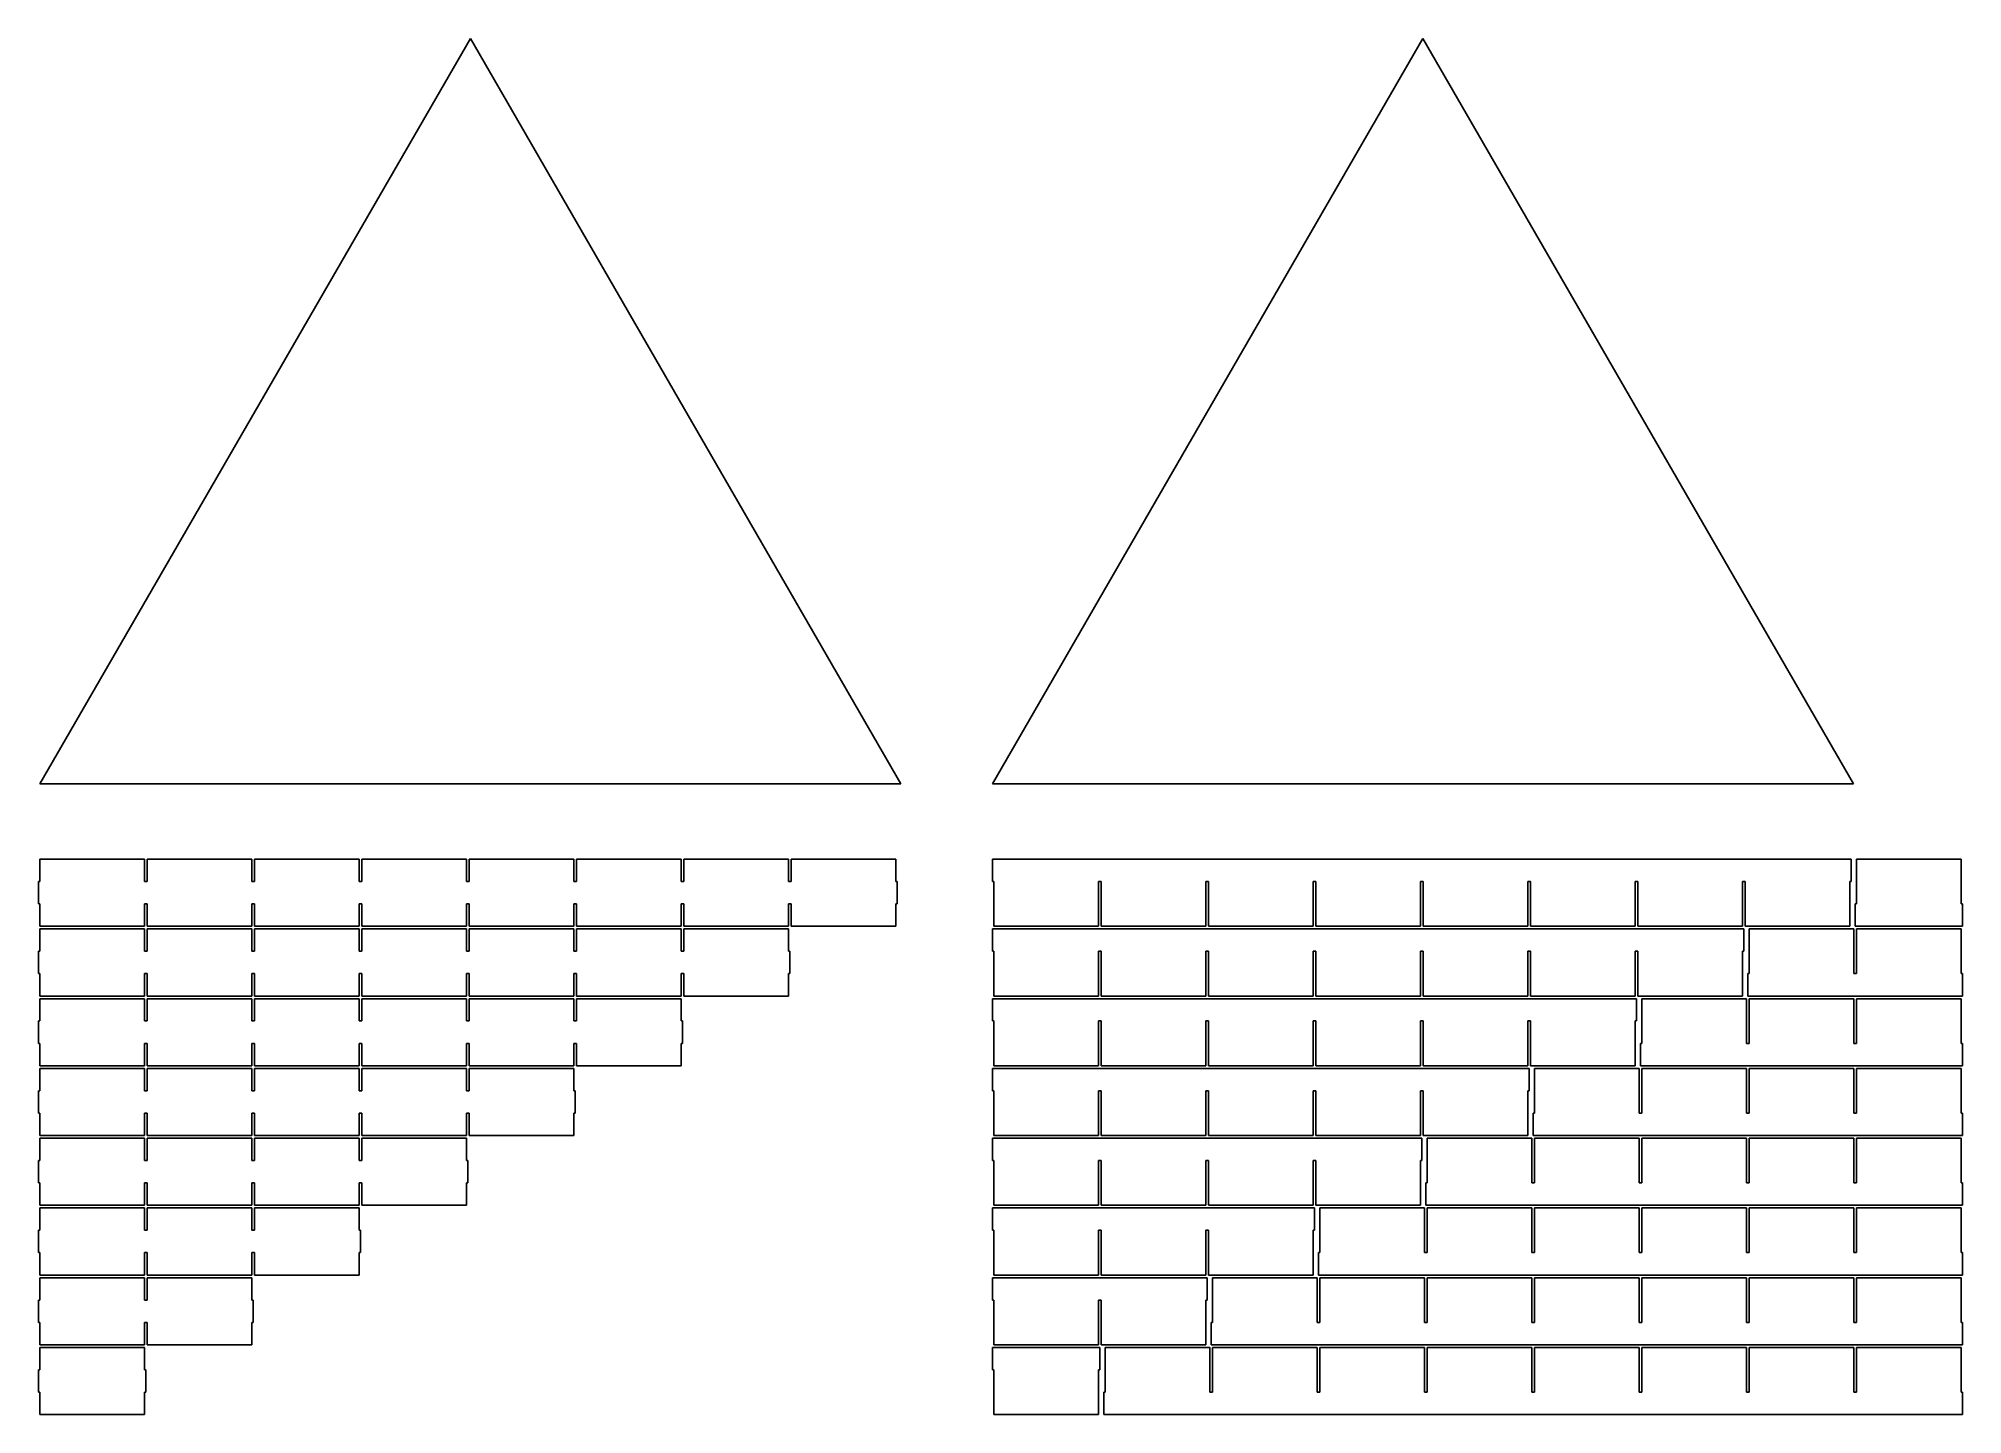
# Model space of a CAD drawing. Header units: inches. Extents: x -955 to 479, y -508 to 517.
import ezdxf

# ---------------------------------------------------------------- set-up
doc = ezdxf.new("R2010")
doc.units = ezdxf.units.IN
doc.header["$MEASUREMENT"] = 0

msp = doc.modelspace()

# ---------------------------------------------------------------- linework, layer by layer
for p, q in [((-633.5, 517.4), (-954.4, -38.3)), ((-312.7, -38.3), (-633.5, 517.4)), ((76.5, 517.4), (-244.4, -38.3)), ((397.4, -38.3), (76.5, 517.4)), ((-312.7, -38.3), (-954.4, -38.3)), ((-244.4, -38.3), (397.4, -38.3)), ((-954.4, -94.4), (-954.4, -111)), ((-876.4, -94.4), (-954.4, -94.4)), ((-876.4, -94.4), (-876.4, -111)), ((-874.4, -94.4), (-874.4, -111)), ((-874.4, -94.4), (-796.4, -94.4)), ((-796.4, -94.4), (-796.4, -111)), ((-794.4, -94.4), (-794.4, -111)), ((-716.4, -94.4), (-794.4, -94.4)), ((-716.4, -94.4), (-716.4, -111)), ((-714.4, -94.4), (-714.4, -111)), ((-714.4, -94.4), (-636.4, -94.4)), ((-636.4, -94.4), (-636.4, -111)), ((-634.4, -94.4), (-634.4, -111)), ((-634.4, -94.4), (-556.4, -94.4)), ((-556.4, -94.4), (-556.4, -111)), ((-554.4, -94.4), (-554.4, -111)), ((-476.4, -94.4), (-554.4, -94.4)), ((-476.4, -94.4), (-476.4, -111)), ((-474.4, -94.4), (-474.4, -111)), ((-396.4, -94.4), (-474.4, -94.4)), ((-396.4, -94.4), (-396.4, -111)), ((-394.4, -94.4), (-394.4, -111)), ((-316.4, -94.4), (-394.4, -94.4)), ((-316.4, -94.4), (-316.4, -111)), ((395.6, -94.4), (-244.4, -94.4)), ((-244.4, -94.4), (-244.4, -111)), ((395.6, -111), (395.6, -94.4)), ((399.6, -127.7), (399.6, -94.4)), ((477.6, -94.4), (399.6, -94.4)), ((477.6, -127.7), (477.6, -94.4)), ((-955.4, -111), (-955.4, -127.7)), ((-954.4, -111), (-955.4, -111)), ((-874.4, -111), (-876.4, -111)), ((-794.4, -111), (-796.4, -111)), ((-714.4, -111), (-716.4, -111)), ((-634.4, -111), (-636.4, -111)), ((-554.4, -111), (-556.4, -111)), ((-474.4, -111), (-476.4, -111)), ((-394.4, -111), (-396.4, -111)), ((-315.4, -111), (-316.4, -111)), ((-315.4, -127.7), (-315.4, -111)), ((-244.4, -111), (-243.4, -111)), ((-243.4, -111), (-243.4, -144.4)), ((-163.4, -111), (-165.4, -111)), ((-165.4, -111), (-165.4, -144.4)), ((-163.4, -111), (-163.4, -144.4)), ((-85.4, -111), (-85.4, -144.4)), ((-85.4, -111), (-83.4, -111)), ((-83.4, -111), (-83.4, -144.4)), ((-5.4, -111), (-5.4, -144.4)), ((-5.4, -111), (-3.4, -111)), ((-3.4, -111), (-3.4, -144.4)), ((74.6, -111), (74.6, -144.4)), ((74.6, -111), (76.6, -111)), ((76.6, -111), (76.6, -144.4)), ((154.6, -111), (156.6, -111)), ((154.6, -111), (154.6, -144.4)), ((156.6, -111), (156.6, -144.4)), ((234.6, -111), (234.6, -144.4)), ((234.6, -111), (236.6, -111)), ((236.6, -111), (236.6, -144.4)), ((314.6, -111), (314.6, -144.4)), ((314.6, -111), (316.6, -111)), ((316.6, -111), (316.6, -144.4)), ((395.6, -111), (394.6, -111)), ((394.6, -111), (394.6, -144.4)), ((-955.4, -127.7), (-954.4, -127.7)), ((-954.4, -127.7), (-954.4, -144.4)), ((-874.4, -127.7), (-876.4, -127.7)), ((-876.4, -127.7), (-876.4, -144.4)), ((-874.4, -127.7), (-874.4, -144.4)), ((-796.4, -127.7), (-794.4, -127.7)), ((-796.4, -127.7), (-796.4, -144.4)), ((-794.4, -127.7), (-794.4, -144.4)), ((-716.4, -127.7), (-716.4, -144.4)), ((-716.4, -127.7), (-714.4, -127.7)), ((-714.4, -127.7), (-714.4, -144.4)), ((-636.4, -127.7), (-636.4, -144.4)), ((-636.4, -127.7), (-634.4, -127.7)), ((-634.4, -127.7), (-634.4, -144.4)), ((-556.4, -127.7), (-554.4, -127.7)), ((-556.4, -127.7), (-556.4, -144.4)), ((-554.4, -127.7), (-554.4, -144.4)), ((-476.4, -127.7), (-476.4, -144.4)), ((-476.4, -127.7), (-474.4, -127.7)), ((-474.4, -127.7), (-474.4, -144.4)), ((-396.4, -127.7), (-396.4, -144.4)), ((-396.4, -127.7), (-394.4, -127.7)), ((-394.4, -127.7), (-394.4, -144.4)), ((-316.4, -127.7), (-316.4, -144.4)), ((-315.4, -127.7), (-316.4, -127.7)), ((398.6, -127.7), (398.6, -144.4)), ((398.6, -127.7), (399.6, -127.7)), ((478.6, -127.7), (477.6, -127.7)), ((478.6, -144.4), (478.6, -127.7)), ((-954.4, -144.4), (-876.4, -144.4)), ((-954.4, -146.4), (-954.4, -163)), ((-876.4, -146.4), (-954.4, -146.4)), ((-876.4, -146.4), (-876.4, -163)), ((-796.4, -144.4), (-874.4, -144.4)), ((-874.4, -146.4), (-874.4, -163)), ((-796.4, -146.4), (-874.4, -146.4)), ((-796.4, -146.4), (-796.4, -163)), ((-794.4, -144.4), (-716.4, -144.4)), ((-794.4, -146.4), (-794.4, -163)), ((-794.4, -146.4), (-716.4, -146.4)), ((-716.4, -146.4), (-716.4, -163)), ((-714.4, -144.4), (-636.4, -144.4)), ((-714.4, -146.4), (-714.4, -163)), ((-636.4, -146.4), (-714.4, -146.4)), ((-636.4, -146.4), (-636.4, -163)), ((-634.4, -144.4), (-556.4, -144.4)), ((-634.4, -146.4), (-634.4, -163)), ((-634.4, -146.4), (-556.4, -146.4)), ((-556.4, -146.4), (-556.4, -163)), ((-476.4, -144.4), (-554.4, -144.4)), ((-554.4, -146.4), (-554.4, -163)), ((-554.4, -146.4), (-476.4, -146.4)), ((-476.4, -146.4), (-476.4, -163)), ((-396.4, -144.4), (-474.4, -144.4)), ((-474.4, -146.4), (-474.4, -163)), ((-396.4, -146.4), (-474.4, -146.4)), ((-396.4, -146.4), (-396.4, -163)), ((-316.4, -144.4), (-394.4, -144.4)), ((-244.4, -146.4), (-244.4, -163)), ((315.6, -146.4), (-244.4, -146.4)), ((-243.4, -144.4), (-165.4, -144.4)), ((-85.4, -144.4), (-163.4, -144.4)), ((-5.4, -144.4), (-83.4, -144.4)), ((74.6, -144.4), (-3.4, -144.4)), ((76.6, -144.4), (154.6, -144.4)), ((156.6, -144.4), (234.6, -144.4)), ((314.6, -144.4), (236.6, -144.4)), ((315.6, -163), (315.6, -146.4)), ((316.6, -144.4), (394.6, -144.4)), ((319.6, -179.7), (319.6, -146.4)), ((397.6, -146.4), (319.6, -146.4)), ((397.6, -179.7), (397.6, -146.4)), ((398.6, -144.4), (478.6, -144.4)), ((399.6, -179.7), (399.6, -146.4)), ((399.6, -146.4), (477.6, -146.4)), ((477.6, -179.7), (477.6, -146.4)), ((-955.4, -163), (-955.4, -179.7)), ((-954.4, -163), (-955.4, -163)), ((-874.4, -163), (-876.4, -163)), ((-794.4, -163), (-796.4, -163)), ((-714.4, -163), (-716.4, -163)), ((-634.4, -163), (-636.4, -163)), ((-554.4, -163), (-556.4, -163)), ((-474.4, -163), (-476.4, -163)), ((-395.4, -163), (-396.4, -163)), ((-395.4, -179.7), (-395.4, -163)), ((-244.4, -163), (-243.4, -163)), ((-243.4, -163), (-243.4, -196.4)), ((-163.4, -163), (-165.4, -163)), ((-165.4, -163), (-165.4, -196.4)), ((-163.4, -163), (-163.4, -196.4)), ((-85.4, -163), (-83.4, -163)), ((-85.4, -163), (-85.4, -196.4)), ((-83.4, -163), (-83.4, -196.4)), ((-5.4, -163), (-5.4, -196.4)), ((-3.4, -163), (-5.4, -163)), ((-3.4, -163), (-3.4, -196.4)), ((74.6, -163), (74.6, -196.4)), ((74.6, -163), (76.6, -163)), ((76.6, -163), (76.6, -196.4)), ((154.6, -163), (154.6, -196.4)), ((154.6, -163), (156.6, -163)), ((156.6, -163), (156.6, -196.4)), ((234.6, -163), (234.6, -196.4)), ((236.6, -163), (234.6, -163)), ((236.6, -163), (236.6, -196.4)), ((315.6, -163), (314.6, -163)), ((314.6, -163), (314.6, -196.4)), ((-955.4, -179.7), (-954.4, -179.7)), ((-954.4, -179.7), (-954.4, -196.4)), ((-876.4, -179.7), (-876.4, -196.4)), ((-874.4, -179.7), (-876.4, -179.7)), ((-874.4, -179.7), (-874.4, -196.4)), ((-796.4, -179.7), (-794.4, -179.7)), ((-796.4, -179.7), (-796.4, -196.4)), ((-794.4, -179.7), (-794.4, -196.4)), ((-716.4, -179.7), (-716.4, -196.4)), ((-716.4, -179.7), (-714.4, -179.7)), ((-714.4, -179.7), (-714.4, -196.4)), ((-634.4, -179.7), (-636.4, -179.7)), ((-636.4, -179.7), (-636.4, -196.4)), ((-634.4, -179.7), (-634.4, -196.4)), ((-556.4, -179.7), (-554.4, -179.7)), ((-556.4, -179.7), (-556.4, -196.4)), ((-554.4, -179.7), (-554.4, -196.4)), ((-474.4, -179.7), (-476.4, -179.7)), ((-476.4, -179.7), (-476.4, -196.4)), ((-474.4, -179.7), (-474.4, -196.4)), ((-395.4, -179.7), (-396.4, -179.7)), ((-396.4, -179.7), (-396.4, -196.4)), ((318.6, -179.7), (318.6, -196.4)), ((318.6, -179.7), (319.6, -179.7)), ((397.6, -179.7), (399.6, -179.7)), ((478.6, -179.7), (477.6, -179.7)), ((478.6, -196.4), (478.6, -179.7)), ((-876.4, -196.4), (-954.4, -196.4)), ((-954.4, -198.4), (-954.4, -215)), ((-954.4, -198.4), (-876.4, -198.4)), ((-876.4, -198.4), (-876.4, -215)), ((-874.4, -196.4), (-796.4, -196.4)), ((-874.4, -198.4), (-874.4, -215)), ((-796.4, -198.4), (-874.4, -198.4)), ((-796.4, -198.4), (-796.4, -215)), ((-716.4, -196.4), (-794.4, -196.4)), ((-794.4, -198.4), (-794.4, -215)), ((-794.4, -198.4), (-716.4, -198.4)), ((-716.4, -198.4), (-716.4, -215)), ((-636.4, -196.4), (-714.4, -196.4)), ((-714.4, -198.4), (-714.4, -215)), ((-714.4, -198.4), (-636.4, -198.4)), ((-636.4, -198.4), (-636.4, -215)), ((-556.4, -196.4), (-634.4, -196.4)), ((-634.4, -198.4), (-634.4, -215)), ((-634.4, -198.4), (-556.4, -198.4)), ((-556.4, -198.4), (-556.4, -215)), ((-476.4, -196.4), (-554.4, -196.4)), ((-554.4, -198.4), (-554.4, -215)), ((-476.4, -198.4), (-554.4, -198.4)), ((-476.4, -198.4), (-476.4, -215)), ((-474.4, -196.4), (-396.4, -196.4)), ((-244.4, -198.4), (-244.4, -215)), ((235.6, -198.4), (-244.4, -198.4)), ((-165.4, -196.4), (-243.4, -196.4)), ((-85.4, -196.4), (-163.4, -196.4)), ((-5.4, -196.4), (-83.4, -196.4)), ((74.6, -196.4), (-3.4, -196.4)), ((76.6, -196.4), (154.6, -196.4)), ((156.6, -196.4), (234.6, -196.4)), ((235.6, -215), (235.6, -198.4)), ((236.6, -196.4), (314.6, -196.4)), ((239.6, -231.7), (239.6, -198.4)), ((239.6, -198.4), (317.6, -198.4)), ((317.6, -231.7), (317.6, -198.4)), ((318.6, -196.4), (478.6, -196.4)), ((319.6, -231.7), (319.6, -198.4)), ((397.6, -198.4), (319.6, -198.4)), ((397.6, -231.7), (397.6, -198.4)), ((399.6, -231.7), (399.6, -198.4)), ((399.6, -198.4), (477.6, -198.4)), ((477.6, -231.7), (477.6, -198.4)), ((-954.4, -215), (-955.4, -215)), ((-955.4, -215), (-955.4, -231.7)), ((-874.4, -215), (-876.4, -215)), ((-794.4, -215), (-796.4, -215)), ((-714.4, -215), (-716.4, -215)), ((-634.4, -215), (-636.4, -215)), ((-554.4, -215), (-556.4, -215)), ((-475.4, -215), (-476.4, -215)), ((-475.4, -231.7), (-475.4, -215)), ((-244.4, -215), (-243.4, -215)), ((-243.4, -215), (-243.4, -248.4)), ((-165.4, -215), (-165.4, -248.4)), ((-165.4, -215), (-163.4, -215)), ((-163.4, -215), (-163.4, -248.4)), ((-83.4, -215), (-85.4, -215)), ((-85.4, -215), (-85.4, -248.4)), ((-83.4, -215), (-83.4, -248.4)), ((-5.4, -215), (-3.4, -215)), ((-5.4, -215), (-5.4, -248.4)), ((-3.4, -215), (-3.4, -248.4)), ((74.6, -215), (74.6, -248.4)), ((76.6, -215), (74.6, -215)), ((76.6, -215), (76.6, -248.4)), ((154.6, -215), (154.6, -248.4)), ((156.6, -215), (154.6, -215)), ((156.6, -215), (156.6, -248.4)), ((235.6, -215), (234.6, -215)), ((234.6, -215), (234.6, -248.4)), ((-955.4, -231.7), (-954.4, -231.7)), ((-954.4, -231.7), (-954.4, -248.4)), ((-876.4, -231.7), (-874.4, -231.7)), ((-876.4, -231.7), (-876.4, -248.4)), ((-874.4, -231.7), (-874.4, -248.4)), ((-796.4, -231.7), (-796.4, -248.4)), ((-796.4, -231.7), (-794.4, -231.7)), ((-794.4, -231.7), (-794.4, -248.4)), ((-716.4, -231.7), (-716.4, -248.4)), ((-716.4, -231.7), (-714.4, -231.7)), ((-714.4, -231.7), (-714.4, -248.4)), ((-636.4, -231.7), (-636.4, -248.4)), ((-636.4, -231.7), (-634.4, -231.7)), ((-634.4, -231.7), (-634.4, -248.4)), ((-554.4, -231.7), (-556.4, -231.7)), ((-556.4, -231.7), (-556.4, -248.4)), ((-554.4, -231.7), (-554.4, -248.4)), ((-475.4, -231.7), (-476.4, -231.7)), ((-476.4, -231.7), (-476.4, -248.4)), ((238.6, -231.7), (239.6, -231.7)), ((238.6, -231.7), (238.6, -248.4)), ((319.6, -231.7), (317.6, -231.7)), ((397.6, -231.7), (399.6, -231.7)), ((478.6, -231.7), (477.6, -231.7)), ((478.6, -248.4), (478.6, -231.7)), ((-876.4, -248.4), (-954.4, -248.4)), ((-954.4, -250.4), (-954.4, -267)), ((-876.4, -250.4), (-954.4, -250.4)), ((-876.4, -250.4), (-876.4, -267)), ((-874.4, -248.4), (-796.4, -248.4)), ((-874.4, -250.4), (-874.4, -267)), ((-874.4, -250.4), (-796.4, -250.4)), ((-796.4, -250.4), (-796.4, -267)), ((-716.4, -248.4), (-794.4, -248.4)), ((-794.4, -250.4), (-794.4, -267)), ((-716.4, -250.4), (-794.4, -250.4)), ((-716.4, -250.4), (-716.4, -267)), ((-636.4, -248.4), (-714.4, -248.4)), ((-714.4, -250.4), (-714.4, -267)), ((-714.4, -250.4), (-636.4, -250.4)), ((-636.4, -250.4), (-636.4, -267)), ((-556.4, -248.4), (-634.4, -248.4)), ((-634.4, -250.4), (-634.4, -267)), ((-556.4, -250.4), (-634.4, -250.4)), ((-556.4, -250.4), (-556.4, -267)), ((-554.4, -248.4), (-476.4, -248.4)), ((-244.4, -250.4), (-244.4, -267)), ((-244.4, -250.4), (155.6, -250.4)), ((-165.4, -248.4), (-243.4, -248.4)), ((-163.4, -248.4), (-85.4, -248.4)), ((-83.4, -248.4), (-5.4, -248.4)), ((-3.4, -248.4), (74.6, -248.4)), ((76.6, -248.4), (154.6, -248.4)), ((155.6, -267), (155.6, -250.4)), ((234.6, -248.4), (156.6, -248.4)), ((159.6, -283.7), (159.6, -250.4)), ((237.6, -250.4), (159.6, -250.4)), ((237.6, -283.7), (237.6, -250.4)), ((238.6, -248.4), (478.6, -248.4)), ((239.6, -283.7), (239.6, -250.4)), ((317.6, -250.4), (239.6, -250.4)), ((317.6, -283.7), (317.6, -250.4)), ((319.6, -283.7), (319.6, -250.4)), ((397.6, -250.4), (319.6, -250.4)), ((397.6, -283.7), (397.6, -250.4)), ((399.6, -283.7), (399.6, -250.4)), ((399.6, -250.4), (477.6, -250.4)), ((477.6, -283.7), (477.6, -250.4)), ((-954.4, -267), (-955.4, -267)), ((-955.4, -267), (-955.4, -283.7)), ((-874.4, -267), (-876.4, -267)), ((-794.4, -267), (-796.4, -267)), ((-714.4, -267), (-716.4, -267)), ((-634.4, -267), (-636.4, -267)), ((-555.4, -267), (-556.4, -267)), ((-555.4, -283.7), (-555.4, -267)), ((-244.4, -267), (-243.4, -267)), ((-243.4, -267), (-243.4, -300.4)), ((-165.4, -267), (-165.4, -300.4)), ((-163.4, -267), (-165.4, -267)), ((-163.4, -267), (-163.4, -300.4)), ((-85.4, -267), (-85.4, -300.4)), ((-85.4, -267), (-83.4, -267)), ((-83.4, -267), (-83.4, -300.4)), ((-5.4, -267), (-5.4, -300.4)), ((-5.4, -267), (-3.4, -267)), ((-3.4, -267), (-3.4, -300.4)), ((74.6, -267), (74.6, -300.4)), ((74.6, -267), (76.6, -267)), ((76.6, -267), (76.6, -300.4)), ((155.6, -267), (154.6, -267)), ((154.6, -267), (154.6, -300.4)), ((-955.4, -283.7), (-954.4, -283.7)), ((-954.4, -283.7), (-954.4, -300.4)), ((-874.4, -283.7), (-876.4, -283.7)), ((-876.4, -283.7), (-876.4, -300.4)), ((-874.4, -283.7), (-874.4, -300.4)), ((-796.4, -283.7), (-796.4, -300.4)), ((-796.4, -283.7), (-794.4, -283.7)), ((-794.4, -283.7), (-794.4, -300.4)), ((-716.4, -283.7), (-716.4, -300.4)), ((-716.4, -283.7), (-714.4, -283.7)), ((-714.4, -283.7), (-714.4, -300.4)), ((-636.4, -283.7), (-636.4, -300.4)), ((-636.4, -283.7), (-634.4, -283.7)), ((-634.4, -283.7), (-634.4, -300.4)), ((-555.4, -283.7), (-556.4, -283.7)), ((-556.4, -283.7), (-556.4, -300.4)), ((158.6, -283.7), (158.6, -300.4)), ((158.6, -283.7), (159.6, -283.7)), ((239.6, -283.7), (237.6, -283.7)), ((319.6, -283.7), (317.6, -283.7)), ((397.6, -283.7), (399.6, -283.7)), ((478.6, -283.7), (477.6, -283.7)), ((478.6, -300.4), (478.6, -283.7)), ((-954.4, -300.4), (-876.4, -300.4)), ((-796.4, -300.4), (-874.4, -300.4)), ((-794.4, -300.4), (-716.4, -300.4)), ((-714.4, -300.4), (-636.4, -300.4)), ((-634.4, -300.4), (-556.4, -300.4)), ((-243.4, -300.4), (-165.4, -300.4)), ((-163.4, -300.4), (-85.4, -300.4)), ((-5.4, -300.4), (-83.4, -300.4)), ((-3.4, -300.4), (74.6, -300.4)), ((76.6, -300.4), (154.6, -300.4)), ((158.6, -300.4), (478.6, -300.4)), ((-954.4, -302.4), (-954.4, -319)), ((-876.4, -302.4), (-954.4, -302.4)), ((-876.4, -302.4), (-876.4, -319)), ((-874.4, -302.4), (-874.4, -319)), ((-796.4, -302.4), (-874.4, -302.4)), ((-796.4, -302.4), (-796.4, -319)), ((-794.4, -302.4), (-794.4, -319)), ((-716.4, -302.4), (-794.4, -302.4)), ((-716.4, -302.4), (-716.4, -319)), ((-714.4, -302.4), (-714.4, -319)), ((-636.4, -302.4), (-714.4, -302.4)), ((-636.4, -302.4), (-636.4, -319)), ((75.6, -302.4), (-244.4, -302.4)), ((-244.4, -302.4), (-244.4, -319)), ((75.6, -319), (75.6, -302.4)), ((79.6, -335.7), (79.6, -302.4)), ((157.6, -302.4), (79.6, -302.4)), ((157.6, -335.7), (157.6, -302.4)), ((159.6, -335.7), (159.6, -302.4)), ((237.6, -302.4), (159.6, -302.4)), ((237.6, -335.7), (237.6, -302.4)), ((239.6, -335.7), (239.6, -302.4)), ((239.6, -302.4), (317.6, -302.4)), ((317.6, -335.7), (317.6, -302.4)), ((319.6, -335.7), (319.6, -302.4)), ((397.6, -302.4), (319.6, -302.4)), ((397.6, -335.7), (397.6, -302.4)), ((399.6, -335.7), (399.6, -302.4)), ((399.6, -302.4), (477.6, -302.4)), ((477.6, -335.7), (477.6, -302.4)), ((-954.4, -319), (-955.4, -319)), ((-955.4, -319), (-955.4, -335.7)), ((-874.4, -319), (-876.4, -319)), ((-794.4, -319), (-796.4, -319)), ((-714.4, -319), (-716.4, -319)), ((-635.4, -319), (-636.4, -319)), ((-635.4, -335.7), (-635.4, -319)), ((-244.4, -319), (-243.4, -319)), ((-243.4, -319), (-243.4, -352.4)), ((-163.4, -319), (-165.4, -319)), ((-165.4, -319), (-165.4, -352.4)), ((-163.4, -319), (-163.4, -352.4)), ((-85.4, -319), (-85.4, -352.4)), ((-85.4, -319), (-83.4, -319)), ((-83.4, -319), (-83.4, -352.4)), ((-5.4, -319), (-5.4, -352.4)), ((-5.4, -319), (-3.4, -319)), ((-3.4, -319), (-3.4, -352.4)), ((75.6, -319), (74.6, -319)), ((74.6, -319), (74.6, -352.4)), ((-955.4, -335.7), (-954.4, -335.7)), ((-954.4, -335.7), (-954.4, -352.4)), ((-874.4, -335.7), (-876.4, -335.7)), ((-876.4, -335.7), (-876.4, -352.4)), ((-874.4, -335.7), (-874.4, -352.4)), ((-796.4, -335.7), (-796.4, -352.4)), ((-796.4, -335.7), (-794.4, -335.7)), ((-794.4, -335.7), (-794.4, -352.4)), ((-716.4, -335.7), (-714.4, -335.7)), ((-716.4, -335.7), (-716.4, -352.4)), ((-714.4, -335.7), (-714.4, -352.4)), ((-635.4, -335.7), (-636.4, -335.7)), ((-636.4, -335.7), (-636.4, -352.4)), ((78.6, -335.7), (79.6, -335.7)), ((78.6, -335.7), (78.6, -352.4)), ((159.6, -335.7), (157.6, -335.7)), ((239.6, -335.7), (237.6, -335.7)), ((319.6, -335.7), (317.6, -335.7)), ((397.6, -335.7), (399.6, -335.7)), ((478.6, -335.7), (477.6, -335.7)), ((478.6, -352.4), (478.6, -335.7)), ((-954.4, -352.4), (-876.4, -352.4)), ((-954.4, -354.4), (-954.4, -371)), ((-876.4, -354.4), (-954.4, -354.4)), ((-876.4, -354.4), (-876.4, -371)), ((-874.4, -352.4), (-796.4, -352.4)), ((-874.4, -354.4), (-874.4, -371)), ((-796.4, -354.4), (-874.4, -354.4)), ((-796.4, -354.4), (-796.4, -371)), ((-794.4, -352.4), (-716.4, -352.4)), ((-794.4, -354.4), (-794.4, -371)), ((-716.4, -354.4), (-794.4, -354.4)), ((-716.4, -354.4), (-716.4, -371)), ((-714.4, -352.4), (-636.4, -352.4)), ((-244.4, -354.4), (-244.4, -371)), ((-4.4, -354.4), (-244.4, -354.4)), ((-165.4, -352.4), (-243.4, -352.4)), ((-163.4, -352.4), (-85.4, -352.4)), ((-83.4, -352.4), (-5.4, -352.4)), ((-4.4, -371), (-4.4, -354.4)), ((-3.4, -352.4), (74.6, -352.4)), ((-0.4, -387.7), (-0.4, -354.4)), ((-0.4, -354.4), (77.6, -354.4)), ((77.6, -387.7), (77.6, -354.4)), ((478.6, -352.4), (78.6, -352.4)), ((79.6, -387.7), (79.6, -354.4)), ((157.6, -354.4), (79.6, -354.4)), ((157.6, -387.7), (157.6, -354.4)), ((159.6, -387.7), (159.6, -354.4)), ((237.6, -354.4), (159.6, -354.4)), ((237.6, -387.7), (237.6, -354.4)), ((239.6, -387.7), (239.6, -354.4)), ((317.6, -354.4), (239.6, -354.4)), ((317.6, -387.7), (317.6, -354.4)), ((319.6, -387.7), (319.6, -354.4)), ((397.6, -354.4), (319.6, -354.4)), ((397.6, -387.7), (397.6, -354.4)), ((399.6, -387.7), (399.6, -354.4)), ((399.6, -354.4), (477.6, -354.4)), ((477.6, -387.7), (477.6, -354.4)), ((-954.4, -371), (-955.4, -371)), ((-955.4, -371), (-955.4, -387.7)), ((-874.4, -371), (-876.4, -371)), ((-794.4, -371), (-796.4, -371)), ((-715.4, -371), (-716.4, -371)), ((-715.4, -387.7), (-715.4, -371)), ((-244.4, -371), (-243.4, -371)), ((-243.4, -371), (-243.4, -404.4)), ((-163.4, -371), (-165.4, -371)), ((-165.4, -371), (-165.4, -404.4)), ((-163.4, -371), (-163.4, -404.4)), ((-85.4, -371), (-83.4, -371)), ((-85.4, -371), (-85.4, -404.4)), ((-83.4, -371), (-83.4, -404.4)), ((-4.4, -371), (-5.4, -371)), ((-5.4, -371), (-5.4, -404.4)), ((-955.4, -387.7), (-954.4, -387.7)), ((-954.4, -387.7), (-954.4, -404.4)), ((-874.4, -387.7), (-876.4, -387.7)), ((-876.4, -387.7), (-876.4, -404.4)), ((-874.4, -387.7), (-874.4, -404.4)), ((-796.4, -387.7), (-796.4, -404.4)), ((-796.4, -387.7), (-794.4, -387.7)), ((-794.4, -387.7), (-794.4, -404.4)), ((-715.4, -387.7), (-716.4, -387.7)), ((-716.4, -387.7), (-716.4, -404.4)), ((-1.4, -387.7), (-1.4, -404.4)), ((-1.4, -387.7), (-0.4, -387.7)), ((77.6, -387.7), (79.6, -387.7)), ((157.6, -387.7), (159.6, -387.7)), ((239.6, -387.7), (237.6, -387.7)), ((317.6, -387.7), (319.6, -387.7)), ((399.6, -387.7), (397.6, -387.7)), ((478.6, -387.7), (477.6, -387.7)), ((478.6, -404.4), (478.6, -387.7)), ((-876.4, -404.4), (-954.4, -404.4)), ((-954.4, -406.4), (-954.4, -423)), ((-876.4, -406.4), (-954.4, -406.4)), ((-876.4, -406.4), (-876.4, -423)), ((-796.4, -404.4), (-874.4, -404.4)), ((-874.4, -406.4), (-874.4, -423)), ((-796.4, -406.4), (-874.4, -406.4)), ((-796.4, -406.4), (-796.4, -423)), ((-794.4, -404.4), (-716.4, -404.4)), ((-244.4, -406.4), (-244.4, -423)), ((-84.4, -406.4), (-244.4, -406.4)), ((-165.4, -404.4), (-243.4, -404.4)), ((-163.4, -404.4), (-85.4, -404.4)), ((-84.4, -423), (-84.4, -406.4)), ((-5.4, -404.4), (-83.4, -404.4)), ((-80.4, -439.7), (-80.4, -406.4)), ((-2.4, -406.4), (-80.4, -406.4)), ((-2.4, -439.7), (-2.4, -406.4)), ((-1.4, -404.4), (478.6, -404.4)), ((-0.4, -439.7), (-0.4, -406.4)), ((77.6, -406.4), (-0.4, -406.4)), ((77.6, -439.7), (77.6, -406.4)), ((79.6, -439.7), (79.6, -406.4)), ((157.6, -406.4), (79.6, -406.4)), ((157.6, -439.7), (157.6, -406.4)), ((159.6, -439.7), (159.6, -406.4)), ((159.6, -406.4), (237.6, -406.4)), ((237.6, -439.7), (237.6, -406.4)), ((239.6, -439.7), (239.6, -406.4)), ((239.6, -406.4), (317.6, -406.4)), ((317.6, -439.7), (317.6, -406.4)), ((319.6, -439.7), (319.6, -406.4)), ((319.6, -406.4), (397.6, -406.4)), ((397.6, -439.7), (397.6, -406.4)), ((399.6, -439.7), (399.6, -406.4)), ((399.6, -406.4), (477.6, -406.4)), ((477.6, -439.7), (477.6, -406.4)), ((-954.4, -423), (-955.4, -423)), ((-955.4, -423), (-955.4, -439.7)), ((-874.4, -423), (-876.4, -423)), ((-795.4, -423), (-796.4, -423)), ((-795.4, -439.7), (-795.4, -423)), ((-244.4, -423), (-243.4, -423)), ((-243.4, -423), (-243.4, -456.4)), ((-163.4, -423), (-165.4, -423)), ((-165.4, -423), (-165.4, -456.4)), ((-163.4, -423), (-163.4, -456.4)), ((-84.4, -423), (-85.4, -423)), ((-85.4, -423), (-85.4, -456.4)), ((-955.4, -439.7), (-954.4, -439.7)), ((-954.4, -439.7), (-954.4, -456.4)), ((-876.4, -439.7), (-876.4, -456.4)), ((-874.4, -439.7), (-876.4, -439.7)), ((-874.4, -439.7), (-874.4, -456.4)), ((-796.4, -439.7), (-796.4, -456.4)), ((-795.4, -439.7), (-796.4, -439.7)), ((-81.4, -439.7), (-81.4, -456.4)), ((-81.4, -439.7), (-80.4, -439.7)), ((-2.4, -439.7), (-0.4, -439.7)), ((79.6, -439.7), (77.6, -439.7)), ((159.6, -439.7), (157.6, -439.7)), ((237.6, -439.7), (239.6, -439.7)), ((319.6, -439.7), (317.6, -439.7)), ((397.6, -439.7), (399.6, -439.7)), ((478.6, -439.7), (477.6, -439.7)), ((478.6, -456.4), (478.6, -439.7)), ((-954.4, -456.4), (-876.4, -456.4)), ((-954.4, -458.4), (-954.4, -475)), ((-876.4, -458.4), (-954.4, -458.4)), ((-876.4, -458.4), (-876.4, -475)), ((-874.4, -456.4), (-796.4, -456.4)), ((-244.4, -458.4), (-244.4, -475)), ((-164.4, -458.4), (-244.4, -458.4)), ((-165.4, -456.4), (-243.4, -456.4)), ((-164.4, -475), (-164.4, -458.4)), ((-163.4, -456.4), (-85.4, -456.4)), ((-160.4, -491.7), (-160.4, -458.4)), ((-82.4, -458.4), (-160.4, -458.4)), ((-82.4, -491.7), (-82.4, -458.4)), ((-81.4, -456.4), (478.6, -456.4)), ((-80.4, -491.7), (-80.4, -458.4)), ((-80.4, -458.4), (-2.4, -458.4)), ((-2.4, -491.7), (-2.4, -458.4)), ((-0.4, -491.7), (-0.4, -458.4)), ((77.6, -458.4), (-0.4, -458.4)), ((77.6, -491.7), (77.6, -458.4)), ((79.6, -491.7), (79.6, -458.4)), ((157.6, -458.4), (79.6, -458.4)), ((157.6, -491.7), (157.6, -458.4)), ((159.6, -491.7), (159.6, -458.4)), ((159.6, -458.4), (237.6, -458.4)), ((237.6, -491.7), (237.6, -458.4)), ((239.6, -491.7), (239.6, -458.4)), ((239.6, -458.4), (317.6, -458.4)), ((317.6, -491.7), (317.6, -458.4)), ((319.6, -491.7), (319.6, -458.4)), ((319.6, -458.4), (397.6, -458.4)), ((397.6, -491.7), (397.6, -458.4)), ((399.6, -491.7), (399.6, -458.4)), ((399.6, -458.4), (477.6, -458.4)), ((477.6, -491.7), (477.6, -458.4)), ((-954.4, -475), (-955.4, -475)), ((-955.4, -475), (-955.4, -491.7)), ((-875.4, -475), (-876.4, -475)), ((-875.4, -491.7), (-875.4, -475)), ((-244.4, -475), (-243.4, -475)), ((-243.4, -475), (-243.4, -508.4)), ((-165.4, -475), (-165.4, -508.4)), ((-164.4, -475), (-165.4, -475)), ((-955.4, -491.7), (-954.4, -491.7)), ((-954.4, -491.7), (-954.4, -508.4)), ((-875.4, -491.7), (-876.4, -491.7)), ((-876.4, -491.7), (-876.4, -508.4)), ((-161.4, -491.7), (-160.4, -491.7)), ((-161.4, -491.7), (-161.4, -508.4)), ((-80.4, -491.7), (-82.4, -491.7)), ((-0.4, -491.7), (-2.4, -491.7)), ((79.6, -491.7), (77.6, -491.7)), ((159.6, -491.7), (157.6, -491.7)), ((239.6, -491.7), (237.6, -491.7)), ((319.6, -491.7), (317.6, -491.7)), ((397.6, -491.7), (399.6, -491.7)), ((478.6, -491.7), (477.6, -491.7)), ((478.6, -508.4), (478.6, -491.7)), ((-954.4, -508.4), (-876.4, -508.4)), ((-243.4, -508.4), (-165.4, -508.4)), ((-161.4, -508.4), (478.6, -508.4))]:
    msp.add_line(p, q)

doc.saveas('drawing.dxf')
